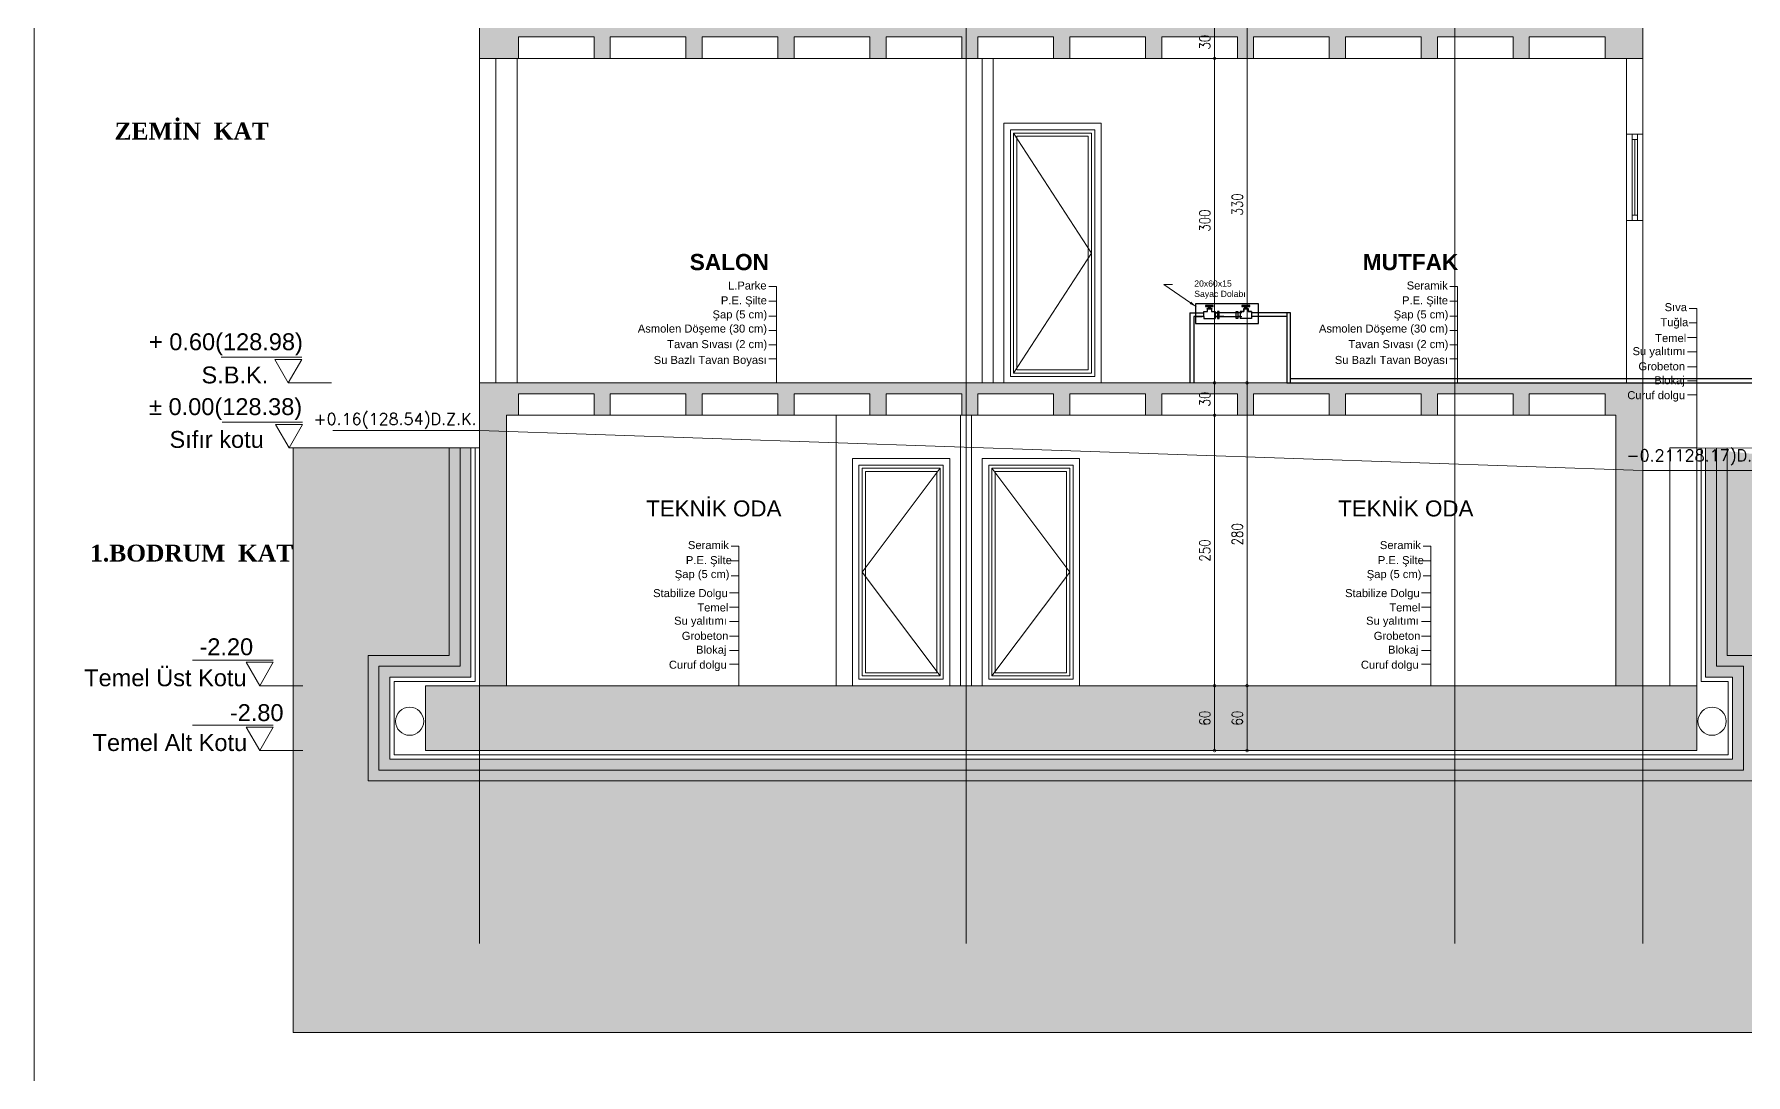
# Model space of a CAD drawing. Header units: millimetres. Extents: x 14753 to 45183, y 5640 to 19518.
# Drawn here: x 18019 to 19602, y 11766 to 12728 of the extents above; entities that cross this region are included whole.
import ezdxf
from ezdxf import colors
from ezdxf.entities.mleader import LeaderData, LeaderLine
from ezdxf.math import Vec2, Vec3

# ---------------------------------------------------------------- set-up
doc = ezdxf.new("R2010")
doc.units = ezdxf.units.MM
doc.layers.add('A_50_DİM', color=2, linetype='Continuous')
doc.layers.add('A_TXT_25_F', color=160, linetype='Continuous')
for name, color, linetype, lineweight in [('CERCEVE', 66, 'Continuous', 0), ('k tarama', 252, 'Continuous', 9), ('MATERIAL2', 1, 'Continuous', 20)]:
    doc.layers.add(name, color=color, linetype=linetype, lineweight=lineweight)
doc.styles.add('OLCU', font='romans.shx')
doc.styles.add('olcu 50', font='simplxtw.shx', dxfattribs={"width": 0.8, "height": 10})
doc.styles.get("Standard").update_dxf_attribs({"font": 'arial.ttf'})
doc.dimstyles.new('K OLCU 100', dxfattribs={"dimscale": 40, "dimtxt": 10, "dimasz": 0.12, "dimexe": 0.2, "dimexo": 0.8, "dimgap": 0.1, "dimtad": 1, "dimdec": 0, "dimzin": 9, "dimtxsty": 'olcu 50', "dimblk": 'DOTSMALL', "dimcen": 0.5, "dimadec": 0, "dimazin": 0, "dimtfac": 1, "dimtdec": 0, "dimtix": 1, "dimtmove": 1, "dimatfit": 0, "dimldrblk": 'ORIGIN', "dimfxl": 1, "dimfxlon": 1, "dimarcsym": 0})

# ---------------------------------------------------------------- blocks, each defined once
blk = doc.blocks.new('_DotSmall')
at = {"color": 0, "linetype": 'ByBlock', "const_width": 0.5}
blk.add_lwpolyline([(-0.0625, 0, 1), (0.0625, 0, 1)], format="xyb", close=True, dxfattribs=at)
blk = doc.blocks.new('*D723')
at = {"layer": 'Defpoints', "color": 0, "transparency": 16777216}
for p in [(19583.6, 12125.9), (19583.6, 12125.9), (19583.6, 12065.9)]:
    blk.add_point(p, dxfattribs=at)
at = {"layer": 'k tarama', "color": 0, "lineweight": -2, "transparency": 16777216}
for p, q in [((19583.6, 12125.9), (19575.6, 12125.9)), ((19583.6, 12065.9), (19583.6, 12125.9)), ((19583.6, 12065.9), (19575.6, 12065.9))]:
    blk.add_line(p, q, dxfattribs=at)
at = {"layer": 'k tarama', "color": 0, "lineweight": -2, "transparency": 16777216, "xscale": 4.8, "yscale": 4.8, "zscale": 4.8}
for p, rotation in [((19583.6, 12125.9), 90), ((19583.6, 12065.9), 270)]:
    blk.add_blockref('_DotSmall', p, dxfattribs=dict(at, rotation=rotation))
at = {"layer": 'k tarama', "color": 0, "transparency": 16777216, "insert": (19574.6, 12095.9), "char_height": 10, "attachment_point": 5, "rotation": 90, "style": 'olcu 50'}
blk.add_mtext('60', dxfattribs=at)
blk = doc.blocks.new('_Origin')
at = {"color": 0, "linetype": 'ByBlock', "lineweight": -2}
blk.add_line((0, 0), (-1, 0), dxfattribs=at)
blk.add_circle((0, 0), 0.5, dxfattribs=at)
blk = doc.blocks.new('*D724')
at = {"layer": 'Defpoints', "color": 0, "transparency": 16777216}
for p in [(19583.6, 12405.9), (19583.6, 12405.9), (19583.6, 12125.9)]:
    blk.add_point(p, dxfattribs=at)
at = {"layer": 'k tarama', "color": 0, "lineweight": -2, "transparency": 16777216}
for p, q in [((19583.6, 12405.9), (19575.6, 12405.9)), ((19583.6, 12125.9), (19583.6, 12405.9)), ((19583.6, 12125.9), (19575.6, 12125.9))]:
    blk.add_line(p, q, dxfattribs=at)
at = {"layer": 'k tarama', "color": 0, "lineweight": -2, "transparency": 16777216, "xscale": 4.8, "yscale": 4.8, "zscale": 4.8}
for p, rotation in [((19583.6, 12405.9), 90), ((19583.6, 12125.9), 270)]:
    blk.add_blockref('_DotSmall', p, dxfattribs=dict(at, rotation=rotation))
at = {"layer": 'k tarama', "color": 0, "transparency": 16777216, "insert": (19574.6, 12265.9), "char_height": 10, "attachment_point": 5, "rotation": 90, "style": 'olcu 50'}
blk.add_mtext('280', dxfattribs=at)
blk = doc.blocks.new('*D725')
at = {"layer": 'Defpoints', "color": 0, "transparency": 16777216}
for p in [(19583.6, 12735.9), (19583.6, 12735.9), (19583.6, 12405.9)]:
    blk.add_point(p, dxfattribs=at)
at = {"layer": 'k tarama', "color": 0, "lineweight": -2, "transparency": 16777216}
for p, q in [((19583.6, 12735.9), (19575.6, 12735.9)), ((19583.6, 12405.9), (19583.6, 12735.9)), ((19583.6, 12405.9), (19575.6, 12405.9))]:
    blk.add_line(p, q, dxfattribs=at)
at = {"layer": 'k tarama', "color": 0, "lineweight": -2, "transparency": 16777216, "xscale": 4.8, "yscale": 4.8, "zscale": 4.8}
for p, rotation in [((19583.6, 12735.9), 90), ((19583.6, 12405.9), 270)]:
    blk.add_blockref('_DotSmall', p, dxfattribs=dict(at, rotation=rotation))
at = {"layer": 'k tarama', "color": 0, "transparency": 16777216, "insert": (19574.6, 12570.9), "char_height": 10, "attachment_point": 5, "rotation": 90, "style": 'olcu 50'}
blk.add_mtext('330', dxfattribs=at)
blk = doc.blocks.new('*D731')
at = {"layer": 'Defpoints', "color": 0, "transparency": 16777216}
for p in [(19553.6, 12735.9), (19553.6, 12705.9), (19553.6, 12705.9)]:
    blk.add_point(p, dxfattribs=at)
at = {"layer": 'k tarama', "color": 0, "lineweight": -2, "transparency": 16777216}
for p, q in [((19553.6, 12735.9), (19545.6, 12735.9)), ((19553.6, 12735.9), (19553.6, 12705.9)), ((19553.6, 12705.9), (19545.6, 12705.9))]:
    blk.add_line(p, q, dxfattribs=at)
at = {"layer": 'k tarama', "color": 0, "lineweight": -2, "transparency": 16777216, "xscale": 4.8, "yscale": 4.8, "zscale": 4.8}
for p, rotation in [((19553.6, 12735.9), 90), ((19553.6, 12705.9), 270)]:
    blk.add_blockref('_DotSmall', p, dxfattribs=dict(at, rotation=rotation))
at = {"layer": 'k tarama', "color": 0, "transparency": 16777216, "insert": (19544.6, 12720.9), "char_height": 10, "attachment_point": 5, "rotation": 90, "style": 'olcu 50'}
blk.add_mtext('30', dxfattribs=at)
blk = doc.blocks.new('*D732')
at = {"layer": 'Defpoints', "color": 0, "transparency": 16777216}
for p in [(19553.6, 12705.9), (19553.6, 12405.9), (19553.6, 12405.9)]:
    blk.add_point(p, dxfattribs=at)
at = {"layer": 'k tarama', "color": 0, "lineweight": -2, "transparency": 16777216}
for p, q in [((19553.6, 12705.9), (19545.6, 12705.9)), ((19553.6, 12705.9), (19553.6, 12405.9)), ((19553.6, 12405.9), (19545.6, 12405.9))]:
    blk.add_line(p, q, dxfattribs=at)
at = {"layer": 'k tarama', "color": 0, "lineweight": -2, "transparency": 16777216, "xscale": 4.8, "yscale": 4.8, "zscale": 4.8}
for p, rotation in [((19553.6, 12705.9), 90), ((19553.6, 12405.9), 270)]:
    blk.add_blockref('_DotSmall', p, dxfattribs=dict(at, rotation=rotation))
at = {"layer": 'k tarama', "color": 0, "transparency": 16777216, "insert": (19544.6, 12555.9), "char_height": 10, "attachment_point": 5, "rotation": 90, "style": 'olcu 50'}
blk.add_mtext('300', dxfattribs=at)
blk = doc.blocks.new('*D733')
at = {"layer": 'Defpoints', "color": 0, "transparency": 16777216}
for p in [(19553.6, 12405.9), (19553.6, 12375.9), (19553.6, 12375.9)]:
    blk.add_point(p, dxfattribs=at)
at = {"layer": 'k tarama', "color": 0, "lineweight": -2, "transparency": 16777216}
for p, q in [((19553.6, 12405.9), (19545.6, 12405.9)), ((19553.6, 12405.9), (19553.6, 12375.9)), ((19553.6, 12375.9), (19545.6, 12375.9))]:
    blk.add_line(p, q, dxfattribs=at)
at = {"layer": 'k tarama', "color": 0, "lineweight": -2, "transparency": 16777216, "xscale": 4.8, "yscale": 4.8, "zscale": 4.8}
for p, rotation in [((19553.6, 12405.9), 90), ((19553.6, 12375.9), 270)]:
    blk.add_blockref('_DotSmall', p, dxfattribs=dict(at, rotation=rotation))
at = {"layer": 'k tarama', "color": 0, "transparency": 16777216, "insert": (19544.6, 12390.9), "char_height": 10, "attachment_point": 5, "rotation": 90, "style": 'olcu 50'}
blk.add_mtext('30', dxfattribs=at)
blk = doc.blocks.new('*D734')
at = {"layer": 'Defpoints', "color": 0, "transparency": 16777216}
for p in [(19553.6, 12375.9), (19553.6, 12125.9), (19553.6, 12125.9)]:
    blk.add_point(p, dxfattribs=at)
at = {"layer": 'k tarama', "color": 0, "lineweight": -2, "transparency": 16777216}
for p, q in [((19553.6, 12375.9), (19545.6, 12375.9)), ((19553.6, 12375.9), (19553.6, 12125.9)), ((19553.6, 12125.9), (19545.6, 12125.9))]:
    blk.add_line(p, q, dxfattribs=at)
at = {"layer": 'k tarama', "color": 0, "lineweight": -2, "transparency": 16777216, "xscale": 4.8, "yscale": 4.8, "zscale": 4.8}
for p, rotation in [((19553.6, 12375.9), 90), ((19553.6, 12125.9), 270)]:
    blk.add_blockref('_DotSmall', p, dxfattribs=dict(at, rotation=rotation))
at = {"layer": 'k tarama', "color": 0, "transparency": 16777216, "insert": (19544.6, 12250.9), "char_height": 10, "attachment_point": 5, "rotation": 90, "style": 'olcu 50'}
blk.add_mtext('250', dxfattribs=at)
blk = doc.blocks.new('*D735')
at = {"layer": 'Defpoints', "color": 0, "transparency": 16777216}
for p in [(19553.6, 12125.9), (19553.6, 12065.9), (19553.6, 12065.9)]:
    blk.add_point(p, dxfattribs=at)
at = {"layer": 'k tarama', "color": 0, "lineweight": -2, "transparency": 16777216}
for p, q in [((19553.6, 12125.9), (19545.6, 12125.9)), ((19553.6, 12125.9), (19553.6, 12065.9)), ((19553.6, 12065.9), (19545.6, 12065.9))]:
    blk.add_line(p, q, dxfattribs=at)
at = {"layer": 'k tarama', "color": 0, "lineweight": -2, "transparency": 16777216, "xscale": 4.8, "yscale": 4.8, "zscale": 4.8}
for p, rotation in [((19553.6, 12125.9), 90), ((19553.6, 12065.9), 270)]:
    blk.add_blockref('_DotSmall', p, dxfattribs=dict(at, rotation=rotation))
at = {"layer": 'k tarama', "color": 0, "transparency": 16777216, "insert": (19544.6, 12095.9), "char_height": 10, "attachment_point": 5, "rotation": 90, "style": 'olcu 50'}
blk.add_mtext('60', dxfattribs=at)
blk = doc.blocks.new('kot1')
for p, q in [((578788.5, 90039.1), (578863, 90039.1)), ((578801, 90015.5), (578761, 90015.5))]:
    blk.add_line(p, q)
blk.add_lwpolyline([(578813.5, 90037.1), (578788.5, 90037.1), (578801, 90015.5)], close=True)
blk = doc.blocks.new('THGHBNHG')
at = {"layer": 'A_50_DİM', "color": 1}
for p, q in [((7259.7, 1388.8, -1722.6), (7272.6, 1388.8, -1722.6)), ((7259.7, 1388.8, -1722.6), (7259.7, 1324, -1722.6)), ((7263.5, 1385.2, -1722.6), (7263.5, 1324, -1722.6)), ((7272.6, 1385.2, -1722.6), (7263.5, 1385.2, -1722.6)), ((7265.2, 1385.2, -1722.6), (7271.3, 1385.2, -1722.6)), ((7283.2, 1388.8, -1722.6), (7285.3, 1388.8, -1722.6)), ((7285.3, 1388.8, -1722.6), (7283.2, 1388.8, -1722.6)), ((7283.2, 1385.2, -1722.6), (7285.3, 1385.2, -1722.6)), ((7285.3, 1385.2, -1722.6), (7283.2, 1385.2, -1722.6)), ((7308, 1388.8, -1722.6), (7287, 1388.8, -1722.6)), ((7291.6, 1388.8, -1722.6), (7287, 1388.8, -1722.6)), ((7291.3, 1385.2, -1722.6), (7287, 1385.2, -1722.6)), ((7306.4, 1388.8, -1722.6), (7304.2, 1388.8, -1722.6)), ((7306.4, 1385.2, -1722.6), (7304.2, 1385.2, -1722.6))]:
    blk.add_line(p, q, dxfattribs=at)
at = {"layer": 'A_50_DİM', "color": 1, "elevation": -1722.6}
for points in [[(7281.5, 1395.5), (7274.3, 1395.5), (7274.3, 1394.6), (7281.5, 1394.6)], [(7315.3, 1395.5), (7308, 1395.5), (7308, 1394.6), (7315.3, 1394.6)], [(7280, 1392.3), (7275.8, 1392.3), (7275.8, 1392.7), (7280, 1392.7)], [(7287, 1390), (7285.3, 1390), (7285.3, 1383.6), (7287, 1383.6)], [(7302.5, 1390), (7304.2, 1390), (7304.2, 1383.6), (7302.5, 1383.6)], [(7313.7, 1392.3), (7309.6, 1392.3), (7309.6, 1392.7), (7313.7, 1392.7)]]:
    blk.add_lwpolyline(points, close=True, dxfattribs=at)
for points in [[(7278.1, 1393.6), (7278.8, 1393.6), (7278.8, 1392.7), (7277, 1392.7), (7277, 1393.6), (7277.7, 1393.6)], [(7277.7, 1393.4), (7277.7, 1394.6)], [(7278.1, 1394.6), (7277.7, 1394.6)], [(7277.7, 1393.4), (7278.1, 1393.4)], [(7278.1, 1393.4), (7278.1, 1394.6)], [(7311.9, 1393.6), (7312.5, 1393.6), (7312.5, 1392.7), (7310.8, 1392.7), (7310.8, 1393.6), (7311.4, 1393.6)], [(7311.4, 1393.4), (7311.4, 1394.6)], [(7311.9, 1394.6), (7311.4, 1394.6)], [(7311.4, 1393.4), (7311.9, 1393.4)], [(7311.9, 1393.4), (7311.9, 1394.6)], [(7272.6, 1390), (7276, 1390), (7276, 1392.3), (7277.1, 1392.3), (7279.8, 1392.3), (7279.8, 1390), (7283.2, 1390), (7283.2, 1383.6)], [(7272.6, 1390), (7276, 1390), (7276, 1392.3), (7277.1, 1392.3), (7279.8, 1392.3), (7279.8, 1390), (7283.2, 1390), (7283.2, 1383.6)], [(7272.6, 1385.2), (7272.6, 1390)], [(7272.6, 1385.2), (7272.6, 1383.6)], [(7272.6, 1383.6), (7283.2, 1383.6)], [(7279.8, 1392.3), (7276, 1392.3)], [(7287, 1385.2), (7308, 1385.2)], [(7316.9, 1390), (7313.6, 1390), (7313.6, 1392.3), (7312.5, 1392.3), (7309.7, 1392.3), (7309.7, 1390), (7306.4, 1390), (7306.4, 1383.6)], [(7306.4, 1390), (7309.7, 1390), (7309.7, 1392.3), (7310.8, 1392.3), (7313.6, 1392.3), (7313.6, 1390), (7316.9, 1390), (7316.9, 1383.6)], [(7316.9, 1383.6), (7306.4, 1383.6)], [(7313.6, 1392.3), (7309.7, 1392.3)]]:
    blk.add_lwpolyline(points, dxfattribs=at)
at = {"layer": 'A_TXT_25_F'}
for p, q in [((7353, 1388.8, -1722.6), (7316.9, 1388.8, -1722.6)), ((7349.4, 1385.2, -1722.6), (7316.9, 1385.2, -1722.6)), ((7353, 1324, -1722.6), (7353, 1388.8, -1722.6))]:
    blk.add_line(p, q, dxfattribs=at)
at = {"layer": 'A_TXT_25_F', "color": 2, "elevation": -1722.6}
blk.add_lwpolyline([(7323.3, 1397.2), (7265, 1397.2), (7265, 1379), (7323.3, 1379)], close=True, dxfattribs=at)
at = {"layer": 'A_TXT_25_F', "elevation": -1722.6}
for points in [[(7349.4, 1388.8), (7349.4, 1324), (11012.8, 1324)], [(7353, 1328), (11009.3, 1328)]]:
    blk.add_lwpolyline(points, dxfattribs=at)
at = {"layer": 'MATERIAL2', "ltscale": 5}
ml = blk.add_multileader_mtext('Standard', dxfattribs=at)
ml.set_content('{\\f@Arial Unicode MS|b0|i0|c162|p34;20x60x15 ^JSayac Dolab}ı{\\f@Arial Unicode MS|b0|i0|c162|p34; }', color=256)
ml.set_leader_properties()
ml.build(insert=Vec2(0, 0))
ml.multileader.update_dxf_attribs({"text_right_attachment_type": 6, "dogleg_length": 0.36, "arrow_head_size": 7.15, "scale": 10})
ctx = ml.context
ctx.base_point, ctx.scale, ctx.char_height, ctx.arrow_head_size, ctx.landing_gap_size, ctx.plane_origin = Vec3(7243.9, 1415, -1722.6), 10, 5.724, 7.15, 20, Vec3(4772.2, 1451.3, -1722.6)
ctx.right_attachment = 6
notes = []
notes.append((ctx, [(1, (1, 1, 0), (7235.6, 1415, -1722.6), (1, 0), 8.22, [(0, [(7266.3, 1394, -1722.6)], 0, [])])]))
ctx.mtext.insert, ctx.mtext.width, ctx.mtext.flow_direction = Vec3(7263.9, 1418.7, -1722.6), 57.215, 5
for ctx, leaders in notes:
    for number, flags, end, landing, length, lines in leaders:
        leader = LeaderData()
        leader.index, (leader.has_last_leader_line, leader.has_dogleg_vector, leader.attachment_direction) = number, flags
        leader.last_leader_point, leader.dogleg_vector, leader.dogleg_length = Vec3(end), Vec3(landing), length
        for number, points, colour, breaks in lines:
            line = LeaderLine()
            line.index, line.vertices, line.color, line.breaks = number, Vec3.list(points), colors.encode_raw_color(colour), breaks
            leader.lines.append(line)
        ctx.leaders.append(leader)
blk = doc.blocks.new('iski kesiti')
at = {"layer": 'k tarama'}
h = blk.add_hatch(dxfattribs=at)
h.set_pattern_fill('JIS_STN_2.5', color=256, scale=5)
h.set_pattern_definition([(45, (-366940.122, -4535584.14), (-8.838834765, 8.838834765), []), (45, (-366931.297, -4535584.14), (-8.838834765, 8.838834765), [6, -2.5])])
h.paths.add_polyline_path([(19489.7, 13055.9), (19419.7, 13055.9), (19419.7, 13035.9), (19404.7, 13035.9), (19404.7, 13055.9), (19334.7, 13055.9), (19334.7, 13035.9), (19319.7, 13035.9), (19319.7, 13055.9), (19249.7, 13055.9), (19249.7, 13035.9), (19234.7, 13035.9), (19234.7, 13055.9), (19164.7, 13055.9), (19164.7, 13035.9), (19149.7, 13035.9), (19149.7, 13055.9), (19079.7, 13055.9), (19079.7, 13035.9), (19064.7, 13035.9), (19064.7, 13055.9), (18994.7, 13055.9), (18994.7, 13035.9), (18979.7, 13035.9), (18979.7, 13055.9), (18909.7, 13055.9), (18909.7, 13035.9), (18894.7, 13035.9), (18894.7, 13055.9), (18824.7, 13055.9), (18824.7, 13035.9), (18813.7, 13035.9), (18813.7, 13065.9), (20009.7, 13065.9), (20009.7, 13035.9), (19999.7, 13035.9), (19999.7, 13055.9), (19929.7, 13055.9), (19929.7, 13035.9), (19914.7, 13035.9), (19914.7, 13055.9), (19844.7, 13055.9), (19844.7, 13035.9), (19829.7, 13035.9), (19829.7, 13055.9), (19759.7, 13055.9), (19759.7, 13035.9), (19744.7, 13035.9), (19744.7, 13055.9), (19674.7, 13055.9), (19674.7, 13035.9), (19659.7, 13035.9), (19659.7, 13055.9), (19589.7, 13055.9), (19589.7, 13035.9), (19574.7, 13035.9), (19574.7, 13055.9), (19504.7, 13055.9), (19504.7, 13035.9), (19489.7, 13035.9)])
h.paths.add_polyline_path([(19489.7, 12725.9), (19419.7, 12725.9), (19419.7, 12705.9), (19404.7, 12705.9), (19404.7, 12725.9), (19334.7, 12725.9), (19334.7, 12705.9), (19319.7, 12705.9), (19319.7, 12725.9), (19249.7, 12725.9), (19249.7, 12705.9), (19234.7, 12705.9), (19234.7, 12725.9), (19164.7, 12725.9), (19164.7, 12705.9), (19149.7, 12705.9), (19149.7, 12725.9), (19079.7, 12725.9), (19079.7, 12705.9), (19064.7, 12705.9), (19064.7, 12725.9), (18994.7, 12725.9), (18994.7, 12705.9), (18979.7, 12705.9), (18979.7, 12725.9), (18909.7, 12725.9), (18909.7, 12705.9), (18873.7, 12705.9), (18873.7, 12735.9), (19949.7, 12735.9), (19949.7, 12705.9), (19914.7, 12705.9), (19914.7, 12725.9), (19844.7, 12725.9), (19844.7, 12705.9), (19829.7, 12705.9), (19829.7, 12725.9), (19759.7, 12725.9), (19759.7, 12705.9), (19744.7, 12705.9), (19744.7, 12725.9), (19674.7, 12725.9), (19674.7, 12705.9), (19659.7, 12705.9), (19659.7, 12725.9), (19589.7, 12725.9), (19589.7, 12705.9), (19574.7, 12705.9), (19574.7, 12725.9), (19504.7, 12725.9), (19504.7, 12705.9), (19489.7, 12705.9)])
h.paths.add_polyline_path([(19489.7, 12395.9), (19419.7, 12395.9), (19419.7, 12375.9), (19404.7, 12375.9), (19404.7, 12395.9), (19334.7, 12395.9), (19334.7, 12375.9), (19319.7, 12375.9), (19319.7, 12395.9), (19249.7, 12395.9), (19249.7, 12375.9), (19234.7, 12375.9), (19234.7, 12395.9), (19164.7, 12395.9), (19164.7, 12375.9), (19149.7, 12375.9), (19149.7, 12395.9), (19079.7, 12395.9), (19079.7, 12375.9), (19064.7, 12375.9), (19064.7, 12395.9), (18994.7, 12395.9), (18994.7, 12375.9), (18979.7, 12375.9), (18979.7, 12395.9), (18909.7, 12395.9), (18909.7, 12375.9), (18898.7, 12375.9), (18898.7, 12125.9), (18873.7, 12125.9), (18873.7, 12405.9), (19949.7, 12405.9), (19949.7, 12125.9), (19924.7, 12125.9), (19924.7, 12375.9), (19914.7, 12375.9), (19914.7, 12395.9), (19844.7, 12395.9), (19844.7, 12375.9), (19829.7, 12375.9), (19829.7, 12395.9), (19759.7, 12395.9), (19759.7, 12375.9), (19744.7, 12375.9), (19744.7, 12395.9), (19674.7, 12395.9), (19674.7, 12375.9), (19659.7, 12375.9), (19659.7, 12395.9), (19589.7, 12395.9), (19589.7, 12375.9), (19574.7, 12375.9), (19574.7, 12395.9), (19504.7, 12395.9), (19504.7, 12375.9), (19489.7, 12375.9)])
h.paths.add_polyline_path([(18823.7, 12065.9), (18823.7, 12125.9), (19999.7, 12125.9), (19999.7, 12065.9)])
h = blk.add_hatch(dxfattribs=at)
h.set_pattern_fill('AR-CONC', color=256, scale=0.5)
h.paths.add_polyline_path([(20126.6, 12087.5), (20114.1, 12065.9), (20101.6, 12087.5)], flags=16)
h.paths.add_polyline_path([(20126.6, 12147.5), (20114.1, 12125.9), (20101.6, 12147.5)], flags=16)
h.paths.add_polyline_path([(19932.6, 12325.6), (20097.2, 12325.6), (20097.2, 12350.3), (19932.6, 12350.3)], flags=9)
h.paths.add_polyline_path([(20080.8, 12231.8), (20272.6, 12231.8), (20272.6, 12265.2), (20080.8, 12265.2)], flags=24)
h.paths.add_polyline_path([(20089.6, 12088.9), (20147.3, 12088.9), (20147.3, 12112.8), (20089.6, 12112.8)], flags=24)
h.paths.add_polyline_path([(20118.2, 12061.3), (20269, 12061.3), (20269, 12085.1), (20118.2, 12085.1)], flags=24)
h.paths.add_polyline_path([(20117.7, 12149.9), (20175.3, 12149.9), (20175.3, 12173.8), (20117.7, 12173.8)], flags=24)
h.paths.add_polyline_path([(20122.6, 12120.4), (20282.2, 12120.4), (20282.2, 12148.9), (20122.6, 12148.9)], flags=24)
h.paths.add_polyline_path([(21074.9, 12099), (21266.7, 12099), (21266.7, 12132.4), (21074.9, 12132.4)], flags=9)
h.paths.add_polyline_path([(21075.6, 11928.5), (21226.4, 11928.5), (21226.4, 11952.3), (21075.6, 11952.3)], flags=9)
h.paths.add_polyline_path([(21174.4, 12017.1), (21232.1, 12017.1), (21232.1, 12041), (21174.4, 12041)], flags=9)
h.paths.add_polyline_path([(21146.7, 12208.7), (21242, 12208.7), (21242, 12232.9), (21146.7, 12232.9)], flags=9)
h.paths.add_polyline_path([(21067, 11987.6), (21226.7, 11987.6), (21226.7, 12016.1), (21067, 12016.1)], flags=9)
h.paths.add_polyline_path([(21200.7, 12213.1), (20504.7, 12213.1), (20504.7, 12290), (20027.7, 12342.8), (20027.7, 12153.9), (20052.7, 12153.9), (20052.7, 12037.9), (18770.7, 12037.9), (18770.7, 12153.9), (18845.7, 12153.9), (18845.7, 12345.9), (18701.3, 12345.9), (18701.3, 11805.1), (21200.7, 11805.1)])
h = blk.add_hatch(dxfattribs=at)
h.set_pattern_fill('GRAVEL', color=256)
h.set_pattern_definition([(228.0127875, (-372121.9698, -4537466.6405), (-203.20000001596, -228.5999999858), [3.4172144, -338.3048364]), (184.969741, (-372124.2558, -4537469.1805), (304.7999998794, 25.40000144698), [5.8640472, -580.54048894]), (132.5104471, (-372130.0978, -4537469.6885), (254.0000001073, -279.39999990246), [4.1348152, -409.34722794]), (267.273689, (-372140.0038, -4537476.0385), (25.4000000532, 507.99999999733), [5.3400452, -528.66437426]), (292.83365418, (-372140.2578, -4537481.3725), (-127.00000001063, 304.79999999555), [5.236337, -518.39807745]), (357.273689, (-372138.2258, -4537486.1985), (-507.99999999733, 25.4000000532), [5.3400452, -528.66437426]), (37.69424047, (-372132.8918, -4537486.4525), (-330.19999998536, -254.000000019), [7.0619366, -699.13115314]), (72.25532837, (-372127.3038, -4537482.1345), (177.8000000478, 558.79999998479), [6.6671952, -660.05256602]), (121.42956562, (-372125.2718, -4537475.7845), (-203.20000002883, 330.19999998226), [5.35813, -530.45545699]), (175.2363583, (-372128.0658, -4537471.2125), (279.399999996, -25.4000000439), [6.1171328, -299.7393695]), (222.3974378, (-372134.1618, -4537470.7045), (-304.79999999025, -279.40000001064), [7.9107792, -783.16772512]), (138.81407483, (-372114.8578, -4537476.2925), (-177.7999999893, 152.4000000124), [2.7000454, -267.30565824]), (171.4692344, (-372116.8898, -4537474.5145), (330.2000000089, -50.79999994237), [5.1368198, -508.54638997]), (225, (-372121.97, -4537473.752), (-4e-15, -25.4), [3.5920934, -32.32893108]), (203.19859051, (-372123.7478, -4537470.7045), (127.0000000035, 50.799999991), [1.9344132, -191.50622369]), (291.80140949, (-372125.526, -4537471.4665), (-25.4000000053, 76.199999998), [2.7356562, -134.0475299]), (30.96375653, (-372124.5098, -4537474.0065), (76.200000002, 50.7999999972), [4.4431966, -143.66298153]), (161.56505118, (-372120.7, -4537471.7205), (50.800000001, -25.399999997), [3.2128714, -77.10898117]), (16.389540334, (-372140.2578, -4537471.4665), (254, 76.2), [4.50088, -445.58826673]), (70.34617594, (-372135.9398, -4537470.1965), (-101.6000000093, -279.3999999967), [3.7759894, -373.82215678]), (293.19859051, (-372120.6998, -4537466.6405), (-50.7999999911, 127.0000000036), [3.868801, -189.57183589]), (343.61045967, (-372119.1758, -4537470.1965), (-254.00000000532, 76.19999998223), [4.50088, -445.58826673]), (339.44395478, (-372140.2578, -4537487.2145), (-127, 50.8), [4.340352, -212.67734313]), (294.7751406, (-372136.1938, -4537488.7385), (-127.0000001512, 279.3999999313), [3.6367212, -360.03593381]), (66.80140949, (-372120.4458, -4537492.0405), (50.799999992, 127.0000000032), [3.868801, -189.57183589]), (17.35402464, (-372118.9218, -4537488.4845), (-330.19999999343, -101.6000000213), [4.2578274, -421.5237598]), (69.44395478, (-372132.8918, -4537492.0405), (-50.8000000009, -126.9999999996), [2.170176, -214.84751913]), (101.30993247, (-372121.97, -4537492.0405), (-25.4, 101.6), [1.295146, -128.21994965]), (165.96375653, (-372122.224, -4537490.7705), (76.2, -25.4), [5.236337, -99.49054589]), (186.00900596, (-372127.3038, -4537489.5005), (253.99999999865, 25.4000000133), [4.85267, -480.41364863]), (303.69006753, (-372124.51, -4537476.2925), (-25.400000004, 50.799999998), [3.6632388, -87.9177636]), (353.15722659, (-372122.4778, -4537479.3405), (431.80000000266, -50.7999999774), [6.3955676, -633.16009065]), (60.9453959, (-372116.1278, -4537480.1025), (-101.6000000028, -177.7999999984), [2.6150824, -258.89392318]), (90, (-372114.858, -4537477.816), (-25.4, 25.4), [1.524, -23.876]), (120.25643716, (-372127.8118, -4537488.7385), (101.5999999876, -177.8000000071), [3.5286696, -349.33940773]), (48.0127875, (-372129.5898, -4537485.6905), (203.20000001675, 228.5999999851), [6.8344288, -334.887622]), (0, (-372125.018, -4537480.61), (25.4, 25.4), [6.604, -18.796]), (325.3048465, (-372118.4138, -4537480.6105), (254.0000000962, -177.79999986255), [4.0160956, -397.59316724]), (254.0546041, (-372115.1118, -4537482.8965), (-25.3999999982, -101.6000000004), [3.6982908, -181.21650039]), (207.64597536, (-372116.1278, -4537486.4525), (-482.60000001773, -253.9999999663), [6.021451, -596.12464423]), (175.42607874, (-372121.4618, -4537489.2465), (-330.19999999999, 25.4), [6.3702946, -630.65846456])])
h.paths.add_polyline_path([(20027.7, 12345.9), (20017.7, 12345.9), (20017.7, 12143.9), (20042.7, 12143.9), (20042.7, 12047.9), (18780.7, 12047.9), (18780.7, 12143.9), (18855.7, 12143.9), (18855.7, 12345.9), (18845.7, 12345.9), (18845.7, 12153.9), (18770.7, 12153.9), (18770.7, 12037.9), (20052.7, 12037.9), (20052.7, 12153.9), (20027.7, 12153.9)])
h = blk.add_hatch(dxfattribs=at)
h.set_pattern_fill('JIS_STN_2.5', color=256, scale=5)
h.set_pattern_definition([(45, (-372140.258, -4537492.04), (-8.838834765, 8.838834765), []), (45, (-372131.433, -4537492.04), (-8.838834765, 8.838834765), [6, -2.5])])
h.paths.add_polyline_path([(20017.7, 12345.9), (20007.7, 12345.9), (20007.7, 12133.9), (20032.7, 12133.9), (20032.7, 12057.9), (18790.7, 12057.9), (18790.7, 12133.9), (18865.7, 12133.9), (18865.7, 12345.9), (18855.7, 12345.9), (18855.7, 12143.9), (18780.7, 12143.9), (18780.7, 12047.9), (20042.7, 12047.9), (20042.7, 12143.9), (20017.7, 12143.9)])
for p, q in [((18873.7, 11887.5), (18873.7, 13409)), ((19323.7, 11887.5), (19323.7, 13409)), ((19775.7, 11887.5), (19775.7, 13409)), ((19949.7, 11887.5), (19949.7, 13409)), ((18873.7, 12735.9), (18873.7, 12705.9)), ((19949.7, 12705.9), (19949.7, 12735.9)), ((19949.7, 12705.9), (18873.7, 12705.9)), ((18873.7, 12405.9), (18873.7, 12705.9)), ((18888.7, 12405.9), (18888.7, 12705.9)), ((18908.7, 12405.9), (18908.7, 12705.9)), ((19338.7, 12405.9), (19338.7, 12705.9)), ((19348.7, 12405.9), (19348.7, 12705.9)), ((19934.7, 12405.9), (19934.7, 12705.9)), ((19949.7, 12405.9), (19949.7, 12705.9)), ((19939.7, 12555.9), (19939.7, 12635.9)), ((19944.7, 12635.9), (19944.7, 12555.9)), ((19939.7, 12630.9), (19944.7, 12630.9)), ((19942.2, 12630.9), (19942.2, 12560.9)), ((19944.7, 12560.9), (19939.7, 12560.9)), ((19148.4, 12494.9), (19141.2, 12494.9)), ((19148.4, 12405.9), (19148.4, 12494.9)), ((19778.4, 12494.9), (19771.2, 12494.9)), ((19778.4, 12405.9), (19778.4, 12494.9)), ((19148.4, 12481.4), (19141.2, 12481.4)), ((19778.4, 12481.4), (19771.2, 12481.4)), ((19999.7, 12474.8), (19992.5, 12474.8)), ((19999.7, 12345.9), (19999.7, 12474.8)), ((19148.4, 12467.6), (19141.2, 12467.6)), ((19148.4, 12467.6), (19141.2, 12467.6)), ((19778.4, 12467.6), (19771.2, 12467.6)), ((19778.4, 12467.6), (19771.2, 12467.6)), ((19999.7, 12461.3), (19992.5, 12461.3)), ((19148.4, 12454.4), (19141.2, 12454.4)), ((19148.4, 12454.4), (19141.2, 12454.4)), ((19778.4, 12454.4), (19771.2, 12454.4)), ((19778.4, 12454.4), (19771.2, 12454.4)), ((19999.7, 12447.8), (19991.1, 12447.8)), ((19999.7, 12447.8), (19991.1, 12447.8)), ((19999.7, 12447.8), (19991.1, 12447.8)), ((19148.4, 12441.2), (19141.2, 12441.2)), ((19148.4, 12441.2), (19141.2, 12441.2)), ((19148.4, 12428), (19141.2, 12428)), ((19148.4, 12428), (19141.2, 12428)), ((19778.4, 12441.2), (19771.2, 12441.2)), ((19778.4, 12441.2), (19771.2, 12441.2)), ((19778.4, 12428), (19771.2, 12428)), ((19778.4, 12428), (19771.2, 12428)), ((19999.7, 12434.5), (19991.1, 12434.5)), ((19999.7, 12434.5), (19991.1, 12434.5)), ((19999.7, 12420.8), (19991.1, 12420.8)), ((18873.7, 12125.9), (18873.7, 12405.9)), ((19949.7, 12405.9), (18873.7, 12405.9)), ((19949.7, 12125.9), (19949.7, 12405.9)), ((19999.7, 12407.7), (19991.1, 12407.7)), ((19999.7, 12407.7), (19991.1, 12407.7)), ((19999.7, 12394.9), (19991.1, 12394.9)), ((18898.7, 12125.9), (18898.7, 12375.9)), ((19924.7, 12375.9), (18898.7, 12375.9)), ((19203.7, 12125.9), (19203.7, 12375.9)), ((19318.7, 12125.9), (19318.7, 12375.9)), ((19328.7, 12125.9), (19328.7, 12375.9)), ((19924.7, 12125.9), (19924.7, 12375.9)), ((19113.6, 12254.8), (19106.4, 12254.8)), ((19113.6, 12125.9), (19113.6, 12254.8)), ((19753.6, 12254.8), (19746.4, 12254.8)), ((19753.6, 12125.9), (19753.6, 12254.8)), ((19113.6, 12241.3), (19106.4, 12241.3)), ((19753.6, 12241.3), (19746.4, 12241.3)), ((19113.6, 12227.5), (19106.4, 12227.5)), ((19113.6, 12227.5), (19106.4, 12227.5)), ((19753.6, 12227.5), (19746.4, 12227.5)), ((19753.6, 12227.5), (19746.4, 12227.5)), ((19113.6, 12211.9), (19104.9, 12211.9)), ((19753.6, 12211.9), (19744.9, 12211.9)), ((19113.6, 12198.6), (19104.9, 12198.6)), ((19113.6, 12198.6), (19104.9, 12198.6)), ((19113.6, 12198.6), (19104.9, 12198.6)), ((19753.6, 12198.6), (19744.9, 12198.6)), ((19753.6, 12198.6), (19744.9, 12198.6)), ((19753.6, 12198.6), (19744.9, 12198.6)), ((19113.6, 12185.3), (19104.9, 12185.3)), ((19113.6, 12185.3), (19104.9, 12185.3)), ((19753.6, 12185.3), (19744.9, 12185.3)), ((19753.6, 12185.3), (19744.9, 12185.3)), ((19113.6, 12171.6), (19104.9, 12171.6)), ((19113.6, 12158.5), (19104.9, 12158.5)), ((19113.6, 12158.5), (19104.9, 12158.5)), ((19753.6, 12171.6), (19744.9, 12171.6)), ((19753.6, 12158.5), (19744.9, 12158.5)), ((19753.6, 12158.5), (19744.9, 12158.5)), ((19113.6, 12145.8), (19104.9, 12145.8)), ((19753.6, 12145.8), (19744.9, 12145.8)), ((19999.7, 12125.9), (18823.7, 12125.9)), ((18823.7, 12065.9), (18823.7, 12125.9)), ((19999.7, 12065.9), (19999.7, 12125.9)), ((19999.7, 12065.9), (18823.7, 12065.9))]:
    blk.add_line(p, q, dxfattribs=at)
at = {"layer": 'k tarama', "ltscale": 10}
for p, q in [((19367.7, 12636.9), (19439.7, 12525.9)), ((19439.7, 12525.9), (19367.7, 12414.9)), ((19299.7, 12326.9), (19227.7, 12230.9)), ((19347.7, 12326.9), (19419.7, 12230.9)), ((19227.7, 12230.9), (19299.7, 12134.9)), ((19419.7, 12230.9), (19347.7, 12134.9))]:
    blk.add_line(p, q, dxfattribs=at)
at = {"layer": 'k tarama'}
for points in [[(18979.7, 12705.9), (18979.7, 12725.9), (18909.7, 12725.9), (18909.7, 12705.9)], [(19064.7, 12705.9), (19064.7, 12725.9), (18994.7, 12725.9), (18994.7, 12705.9)], [(19149.7, 12705.9), (19149.7, 12725.9), (19079.7, 12725.9), (19079.7, 12705.9)], [(19234.7, 12705.9), (19234.7, 12725.9), (19164.7, 12725.9), (19164.7, 12705.9)], [(19319.7, 12705.9), (19319.7, 12725.9), (19249.7, 12725.9), (19249.7, 12705.9)], [(19404.7, 12705.9), (19404.7, 12725.9), (19334.7, 12725.9), (19334.7, 12705.9)], [(19489.7, 12705.9), (19489.7, 12725.9), (19419.7, 12725.9), (19419.7, 12705.9)], [(19574.7, 12705.9), (19574.7, 12725.9), (19504.7, 12725.9), (19504.7, 12705.9)], [(19659.7, 12705.9), (19659.7, 12725.9), (19589.7, 12725.9), (19589.7, 12705.9)], [(19744.7, 12705.9), (19744.7, 12725.9), (19674.7, 12725.9), (19674.7, 12705.9)], [(19829.7, 12705.9), (19829.7, 12725.9), (19759.7, 12725.9), (19759.7, 12705.9)], [(19914.7, 12705.9), (19914.7, 12725.9), (19844.7, 12725.9), (19844.7, 12705.9)], [(18979.7, 12375.9), (18979.7, 12395.9), (18909.7, 12395.9), (18909.7, 12375.9)], [(19064.7, 12375.9), (19064.7, 12395.9), (18994.7, 12395.9), (18994.7, 12375.9)], [(19149.7, 12375.9), (19149.7, 12395.9), (19079.7, 12395.9), (19079.7, 12375.9)], [(19234.7, 12375.9), (19234.7, 12395.9), (19164.7, 12395.9), (19164.7, 12375.9)], [(19319.7, 12375.9), (19319.7, 12395.9), (19249.7, 12395.9), (19249.7, 12375.9)], [(19404.7, 12375.9), (19404.7, 12395.9), (19334.7, 12395.9), (19334.7, 12375.9)], [(19489.7, 12375.9), (19489.7, 12395.9), (19419.7, 12395.9), (19419.7, 12375.9)], [(19574.7, 12375.9), (19574.7, 12395.9), (19504.7, 12395.9), (19504.7, 12375.9)], [(19659.7, 12375.9), (19659.7, 12395.9), (19589.7, 12395.9), (19589.7, 12375.9)], [(19744.7, 12375.9), (19744.7, 12395.9), (19674.7, 12395.9), (19674.7, 12375.9)], [(19829.7, 12375.9), (19829.7, 12395.9), (19759.7, 12395.9), (19759.7, 12375.9)], [(19914.7, 12375.9), (19914.7, 12395.9), (19844.7, 12395.9), (19844.7, 12375.9)], [(21200.7, 11805.1), (18701.3, 11805.1), (18701.3, 12345.9), (18873.7, 12345.9)], [(20027.7, 12345.9), (20027.7, 12153.9), (20052.7, 12153.9), (20052.7, 12037.9), (18770.7, 12037.9), (18770.7, 12153.9), (18845.7, 12153.9), (18845.7, 12345.9)], [(20017.7, 12345.9), (20017.7, 12143.9), (20042.7, 12143.9), (20042.7, 12047.9), (18780.7, 12047.9), (18780.7, 12143.9), (18855.7, 12143.9), (18855.7, 12345.9)], [(20007.7, 12345.9), (20007.7, 12133.9), (20032.7, 12133.9), (20032.7, 12057.9), (18790.7, 12057.9), (18790.7, 12133.9), (18865.7, 12133.9), (18865.7, 12345.9)], [(20003.7, 12345.9), (20003.7, 12129.9), (20028.7, 12129.9), (20028.7, 12061.9), (18794.7, 12061.9), (18794.7, 12129.9), (18869.7, 12129.9), (18869.7, 12345.9)], [(19974.7, 12125.9), (19974.7, 12125.9), (19974.7, 12345.9), (19999.7, 12345.9), (19999.7, 12125.9), (19974.7, 12125.9)], [(19999.7, 12345.9), (20479.7, 12343.9)]]:
    blk.add_lwpolyline(points, dxfattribs=at)
for points in [[(19358.7, 12405.9), (19448.7, 12405.9), (19448.7, 12645.9), (19358.7, 12645.9)], [(19364.7, 12639.9), (19364.7, 12411.9), (19442.7, 12411.9), (19442.7, 12639.9)], [(19367.7, 12636.9), (19367.7, 12414.9), (19439.7, 12414.9), (19439.7, 12636.9)], [(19370.7, 12633.9), (19370.7, 12417.9), (19436.7, 12417.9), (19436.7, 12633.9)], [(19949.7, 12555.9), (19934.7, 12555.9), (19934.7, 12635.9), (19949.7, 12635.9)], [(19308.7, 12125.9), (19218.7, 12125.9), (19218.7, 12335.9), (19308.7, 12335.9)], [(19338.7, 12125.9), (19428.7, 12125.9), (19428.7, 12335.9), (19338.7, 12335.9)], [(19302.7, 12329.9), (19302.7, 12131.9), (19224.7, 12131.9), (19224.7, 12329.9)], [(19299.7, 12326.9), (19299.7, 12134.9), (19227.7, 12134.9), (19227.7, 12326.9)], [(19296.7, 12323.9), (19296.7, 12137.9), (19230.7, 12137.9), (19230.7, 12323.9)], [(19344.7, 12329.9), (19344.7, 12131.9), (19422.7, 12131.9), (19422.7, 12329.9)], [(19347.7, 12326.9), (19347.7, 12134.9), (19419.7, 12134.9), (19419.7, 12326.9)], [(19350.7, 12323.9), (19350.7, 12137.9), (19416.7, 12137.9), (19416.7, 12323.9)]]:
    blk.add_lwpolyline(points, close=True, dxfattribs=at)
at = {"layer": 'k tarama', "color": 4}
blk.add_lwpolyline([(18738.2, 12361.9), (18873.7, 12361.9), (19949.7, 12324.9), (20062.6, 12324.9)], dxfattribs=at)
at = {"layer": 'k tarama'}
for centre in [(18809.1, 12093), (20013.7, 12093)]:
    blk.add_circle(centre, 13, dxfattribs=at)
at = {"layer": 'k tarama', "xscale": -1}
for p in [(597497.9, -77609.6), (597498.6, -77669.6), (597471.4, -77889.6), (597471.4, -77949.6)]:
    blk.add_blockref('kot1', p, dxfattribs=at)
at = {"layer": 'k tarama'}
for s, height, p in [('Tuğla', 7.4, (19965.9, 12458.3)), ('+ 0.60(128.98)', 15.6, (18568, 12436.1, 574.2)), ('Temel', 7.4, (19961.1, 12443.6)), ('Su yalıtımı', 7.4, (19940.2, 12431.5)), ('S.B.K.', 15.6, (18616.6, 12405.4, 574.2)), ('Grobeton', 7.4, (19945.6, 12417.5)), ('Blokaj', 7.4, (19960.3, 12404.6)), ('Curuf dolgu', 7.4, (19935.3, 12390.8)), ('± 0.00(128.38)', 15.6, (18568.1, 12376.1, 574.2)), ('Sıfır kotu', 15.6, (18587, 12345.8, 574.2)), ('P.E. Şilte', 7.4, (19064.6, 12238.3)), ('P.E. Şilte', 7.4, (19704.6, 12238.3)), ('Stabilize Dolgu', 7.4, (19034.3, 12207.8)), ('Stabilize Dolgu', 7.4, (19674.3, 12207.8)), ('Su yalıtımı', 7.4, (19053.7, 12182.3)), ('Temel', 7.4, (19075.2, 12194.5)), ('Su yalıtımı', 7.4, (19693.7, 12182.3)), ('Temel', 7.4, (19715.2, 12194.5)), ('Grobeton', 7.4, (19060.8, 12168.3)), ('Grobeton', 7.4, (19700.8, 12168.3)), ('-2.20', 15.6, (18614.7, 12154.1, 574.2)), ('Blokaj', 7.4, (19074, 12155.5)), ('Blokaj', 7.4, (19714, 12155.5)), ('Temel Üst Kotu', 15.6, (18508.1, 12125.4, 574.2)), ('Curuf dolgu', 7.4, (19048.9, 12141.6)), ('Curuf dolgu', 7.4, (19688.9, 12141.6)), ('-2.80', 15.6, (18642.8, 12093.2, 459.4)), ('Temel Alt Kotu', 15.6, (18515.9, 12065.5, 459.4))]:
    blk.add_text(s, height=height, dxfattribs=at).set_placement(p)
at = {"layer": 'k tarama', "style": 'OLCU'}
for s, p in [('+0.16(128.54)D.Z.K.', (18720.2, 12367.1)), ('-0.21128.17)D.Z.K.', (19934.6, 12333.4))]:
    blk.add_text(s, height=10.8, dxfattribs=at).set_placement(p)
at = {"layer": 'k tarama'}
for s, insert, char_height, width, attachment_point in [('{\\fTimes New Roman|b1|i0|c162|p18;ZEMİN  KAT}', (18607.5, 12646.5, 0), 15.6, 230.85, 2), ('{\\fArial|b1|i0|c162|p34;\\C0;SALON}', (19104.8, 12525.1), 15, 177.577, 2), ('{\\fArial|b1|i0|c162|p34;\\C0;MUTFAK}', (19734.8, 12525.1), 15, 177.577, 2), ('{\\C7;L.Parke}', (19139.2, 12499.6), 7.4, 53.891, 3), ('{\\C7;Seramik}', (19769.2, 12499.6), 7.4, 53.891, 3), ('{\\fArial|b0|i0|c162|p34;\\C7;P.E. Şilte}', (19139.5, 12485.9), 7.4, 45.536, 3), ('{\\fArial|b0|i0|c162|p34;\\C7;P.E. Şilte}', (19769.5, 12485.9), 7.4, 45.536, 3), ('Sıva', (19990.5, 12479.6), 7.4, 52.752, 3), ('{\\C7;Asmolen Döşeme (30 cm)}', (19139.6, 12459.8), 7.4, 121.866, 3), ('{\\fArial|b0|i0|c162|p34;\\C7;Şap (5 cm)}', (19139.8, 12472.9), 7.4, 52.752, 3), ('{\\C7;Asmolen Döşeme (30 cm)}', (19769.6, 12459.8), 7.4, 121.866, 3), ('{\\fArial|b0|i0|c162|p34;\\C7;Şap (5 cm)}', (19769.8, 12472.9), 7.4, 52.752, 3), ('{\\fArial|b0|i0|c162|p34;\\C7;Tavan Sıvası (2 cm)}', (19139.8, 12445.4), 7.4, 92.245, 3), ('{\\fArial|b0|i0|c162|p34;\\C7;Tavan Sıvası (2 cm)}', (19769.8, 12445.4), 7.4, 92.245, 3), ('{\\fArial|b0|i0|c162|p34;\\C7;Su Bazlı Tavan Boyası}', (19139.4, 12430.8), 7.4, 113.095, 3), ('{\\fArial|b0|i0|c162|p34;\\C7;Su Bazlı Tavan Boyası}', (19769.4, 12430.8), 7.4, 113.095, 3), ('TEKNİK ODA', (19090.4, 12297.2), 14.8, 355.154, 2), ('TEKNİK ODA', (19730.4, 12297.2), 14.8, 355.154, 2), ('{\\fTimes New Roman|b1|i0|c162|p18;1.BODRUM  KAT}', (18607.5, 12256.3, 0), 15.6, 230.85, 2), ('Seramik', (19104.4, 12259.6), 7.4, 52.752, 3), ('Seramik', (19744.4, 12259.6), 7.4, 52.752, 3), ('{\\fArial|b0|i0|c162|p34;Şap (5 cm)}', (19104.9, 12232.8), 7.4, 52.752, 3), ('{\\fArial|b0|i0|c162|p34;Şap (5 cm)}', (19744.9, 12232.8), 7.4, 52.752, 3)]:
    blk.add_mtext(s, dxfattribs=dict(at, insert=insert, char_height=char_height, width=width, attachment_point=attachment_point))
for base, p1, p2, picture, middle in [((19553.6, 12705.9), (19553.6, 12735.9), (19553.6, 12705.9), '*D731', (19544.6, 12720.9)), ((19583.6, 12735.9), (19583.6, 12405.9), (19583.6, 12735.9), '*D725', (19574.6, 12570.9)), ((19553.6, 12405.9), (19553.6, 12705.9), (19553.6, 12405.9), '*D732', (19544.6, 12555.9)), ((19553.6, 12375.9), (19553.6, 12405.9), (19553.6, 12375.9), '*D733', (19544.6, 12390.9)), ((19583.6, 12405.9), (19583.6, 12125.9), (19583.6, 12405.9), '*D724', (19574.6, 12265.9)), ((19553.6, 12125.9), (19553.6, 12375.9), (19553.6, 12125.9), '*D734', (19544.6, 12250.9)), ((19553.6, 12065.9), (19553.6, 12125.9), (19553.6, 12065.9), '*D735', (19544.6, 12095.9)), ((19583.6, 12125.9), (19583.6, 12065.9), (19583.6, 12125.9), '*D723', (19574.6, 12095.9))]:
    dim = blk.add_linear_dim(base=base, p1=p1, p2=p2, angle=90, dimstyle='K OLCU 100', dxfattribs=at)
    dim.commit()
    dim.dimension.update_dxf_attribs({"geometry": picture, "text_midpoint": middle})

msp = doc.modelspace()

# ---------------------------------------------------------------- linework, layer by layer
at = {"layer": 'CERCEVE'}
msp.add_lwpolyline([(18018.7, 10502), (18018.7, 14267), (23396.6, 14267), (23396.6, 10502)], close=True, dxfattribs=at)

# ---------------------------------------------------------------- block references
at = {"layer": 'k tarama'}
for name, p in [('iski kesiti', (-443.2, 0)), ('THGHBNHG', (11827.7, 11081.9, 1722.6))]:
    msp.add_blockref(name, p, dxfattribs=at)

doc.saveas('drawing.dxf')
